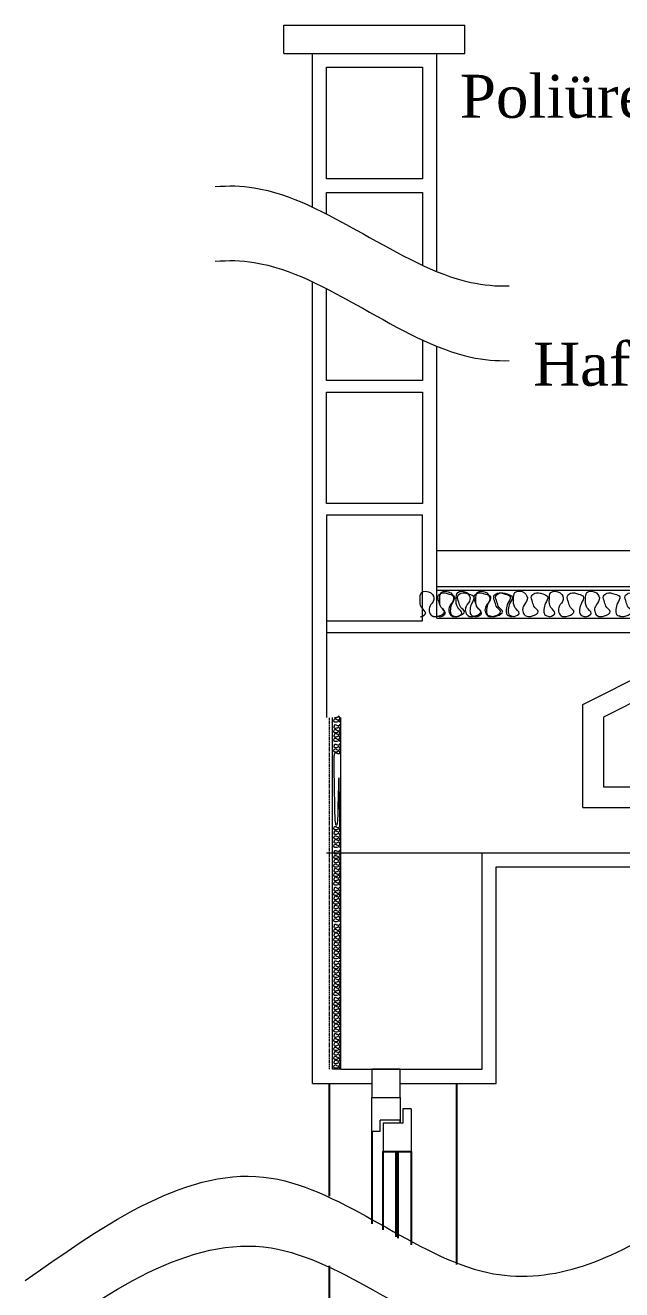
# Model space of a CAD drawing. Header units: millimetres. Extents: x -16104 to 67872, y -88009 to 12107.
# Drawn here: x 66599.2 to 66738, y 10898.4 to 11192.3 of the extents above; entities that cross this region are included whole.
import ezdxf

# ---------------------------------------------------------------- set-up
doc = ezdxf.new("R2010")
doc.units = ezdxf.units.MM
doc.linetypes.add('HIDDEN2', pattern=[4.7625, 3.175, -1.5875])
doc.layers.get('0').update_dxf_attribs({"color": 241})
for name, color, linetype, lineweight in [('DOĞRAMA', 2, 'Continuous', 5), ('doşeme', 5, 'Continuous', 18), ('kolon', 1, 'Continuous', 5), ('SEMBOL', 21, 'Continuous', 5), ('SIVA', 30, 'Continuous', 5), ('TARAMA', 8, 'Continuous', 15)]:
    doc.layers.add(name, color=color, linetype=linetype, lineweight=lineweight)
doc.styles.add('ÖLÇÜ', font='times.ttf', dxfattribs={"height": 15})

# ---------------------------------------------------------------- blocks, each defined once
blk = doc.blocks.new('A$C218D7482')
at = {"layer": 'SEMBOL'}
for p, q in [((0, 15), (10, 20)), ((10, 20), (46.69, 20)), ((56.69, 15), (46.69, 20)), ((10.71, 17), (3, 13.15)), ((17, 17), (10.71, 17)), ((17, 3), (17, 17)), ((20.74, 17), (36.69, 17)), ((20.74, 3), (20.74, 17)), ((36.69, 17), (36.69, 3)), ((45.98, 17), (39.69, 17)), ((39.69, 17), (39.69, 3)), ((39.69, 17), (39.69, 3)), ((53.69, 13.15), (45.98, 17)), ((0, 0), (0, 15)), ((56.69, 0), (56.69, 15)), ((3, 13.15), (3, 3)), ((53.69, 3), (53.69, 13.15)), ((3, 3), (17, 3)), ((36.69, 3), (20.74, 3)), ((39.69, 3), (53.69, 3)), ((0, 0), (56.69, 0))]:
    blk.add_line(p, q, dxfattribs=at)

msp = doc.modelspace()

# ---------------------------------------------------------------- linework, layer by layer
at = {"color": 0, "ltscale": 5}
for p, q in [((66669.97, 10920.14), (66669.97, 10946.31)), ((66699.66, 10904.24), (66699.66, 10946.31)), ((66679.83, 10935.14), (66679.83, 10913.68)), ((66685.49, 10910.64), (66685.49, 10930.53)), ((66686.01, 10910.37), (66686.01, 10930.53)), ((66669.97, 10853.71), (66669.97, 10903.89))]:
    msp.add_line(p, q, dxfattribs=at)
msp.add_lwpolyline([(66682.46, 10912.26), (66682.46, 10930.53), (66689.04, 10930.53), (66689.04, 10908.82)], dxfattribs=at)
at = {"layer": 'DOĞRAMA', "color": 3, "ltscale": 0.02}
for p, q in [((66679.83, 10943.03), (66686.41, 10943.03)), ((66686.41, 10943.03), (66686.41, 10937.77)), ((66689.04, 10940.4), (66687.07, 10940.4)), ((66687.07, 10940.4), (66687.07, 10937.11)), ((66689.04, 10940.4), (66689.04, 10930.53)), ((66686.41, 10937.77), (66681.8, 10937.77)), ((66681.8, 10935.14), (66681.8, 10937.77)), ((66687.07, 10937.11), (66682.46, 10937.11)), ((66682.46, 10937.11), (66682.46, 10930.53)), ((66681.8, 10935.14), (66679.83, 10935.14)), ((66689.04, 10930.53), (66682.46, 10930.53))]:
    msp.add_line(p, q, dxfattribs=at)
at = {"layer": 'DOĞRAMA', "ltscale": 0.02}
msp.add_line((66686.41, 10937.11), (66686.41, 10937.77), dxfattribs=at)
at = {"layer": 'DOĞRAMA', "color": 3, "ltscale": 0.02}
msp.add_lwpolyline([(66679.83, 10943.03), (66686.41, 10943.03), (66686.41, 10949.6), (66679.83, 10949.6)], close=True, dxfattribs=at)
msp.add_lwpolyline([(66679.83, 10934.48), (66679.83, 10943.03), (66686.41, 10943.03), (66686.41, 10937.11)], dxfattribs=at)
at = {"layer": 'DOĞRAMA', "ltscale": 0.02}
for points, knots in [([(66643.43, 11154.76), (66646.45, 11155.04), (66666.35, 11154.58), (66689.18, 11133.32), (66708.85, 11131.6), (66711.84, 11131.68)], [0.991581, 0.991581, 0.991581, 0.991581, 1.178141, 2.223266, 2.410473, 2.410473, 2.410473, 2.410473]), ([(66643.43, 11137.4), (66646.45, 11137.68), (66666.35, 11137.22), (66689.18, 11115.96), (66708.85, 11114.24), (66711.84, 11114.31)], [0.991581, 0.991581, 0.991581, 0.991581, 1.178141, 2.223266, 2.410473, 2.410473, 2.410473, 2.410473]), ([(66599.2, 10900.51), (66618.3, 10913.94), (66654.34, 10939.28), (66704.23, 10892.81), (66734.79, 10904.77), (66748.71, 10913.68)], [0, 0, 0, 0, 1.178141, 2.223266, 3.10085, 3.10085, 3.10085, 3.10085])]:
    msp.add_open_spline(points, degree=3, knots=knots, dxfattribs=at)
msp.add_spline([(66599.2, 10884.27), (66656.42, 10908.08), (66706.81, 10886.1), (66777.36, 10919.07)], degree=3, dxfattribs=at)
at = {"layer": 'doşeme', "color": 4, "ltscale": 0.02}
for p, q in [((66659.35, 11185.68), (66659.35, 11192.26)), ((66659.35, 11192.26), (66686.06, 11192.26)), ((66681.84, 11192.26), (66701.53, 11192.26)), ((66701.53, 11185.68), (66701.53, 11192.26)), ((66659.35, 11185.68), (66690.35, 11185.68)), ((66688.41, 11185.68), (66701.53, 11185.68)), ((66691.67, 11078.42), (66669.31, 11078.42)), ((66691.67, 11053.81), (66691.67, 11078.42)), ((66669.31, 11053.81), (66691.67, 11053.81)), ((66672.63, 11051.13), (66957, 11051.13)), ((66672.63, 11051.13), (66957, 11051.13)), ((66705.51, 10999.93), (66967.91, 10999.93))]:
    msp.add_line(p, q, dxfattribs=at)
for points in [[(66669.31, 11182.5), (66691.67, 11182.5), (66691.67, 11156.55), (66669.31, 11156.55)], [(66669.31, 11107.02), (66691.67, 11107.02), (66691.67, 11081.07), (66669.31, 11081.07)]]:
    msp.add_lwpolyline(points, close=True, dxfattribs=at)
for points in [[(66669.31, 11148.4), (66669.31, 11153.36), (66691.67, 11153.36), (66691.67, 11136.45)], [(66691.67, 11119.09), (66691.67, 11109.68), (66669.31, 11109.68), (66669.31, 11131.04)]]:
    msp.add_lwpolyline(points, dxfattribs=at)
at = {"layer": 'kolon'}
for p, q in [((66669.31, 11078.42), (66669.31, 11031.36)), ((66669.31, 11051.13), (66894.71, 11051.13)), ((66669.31, 10999.93), (66894.71, 10999.93)), ((66705.51, 10999.93), (66967.91, 10999.93)), ((66705.51, 10949.6), (66705.51, 10999.93)), ((66705.51, 10999.93), (66737.38, 10999.93)), ((66672.63, 10949.6), (66705.51, 10949.6))]:
    msp.add_line(p, q, dxfattribs=at)
at = {"layer": 'SIVA', "ltscale": 0.02}
for p, q in [((66666.02, 11150.01), (66666.02, 11185.68)), ((66694.96, 11135.02), (66694.96, 11185.68)), ((66666.02, 11028.07), (66666.02, 11132.64)), ((66694.96, 11054.42), (66694.96, 11117.66)), ((66694.96, 11070.15), (66952.96, 11070.15)), ((66694.96, 11061.83), (66953.96, 11061.83)), ((66694.96, 11060.99), (66954.14, 11060.99)), ((66694.96, 11054.42), (66955.94, 11054.42)), ((66694.96, 11054.42), (66955.94, 11054.42)), ((66666.02, 10946.31), (66666.02, 11028.07)), ((66708.8, 10996.64), (66969.02, 10996.64)), ((66708.8, 10946.31), (66708.8, 10996.64)), ((66666.02, 10946.31), (66679.83, 10946.31)), ((66686.41, 10946.31), (66708.8, 10946.31))]:
    msp.add_line(p, q, dxfattribs=at)
at = {"layer": 'SIVA', "color": 8, "ltscale": 0.02}
for p, q in [((66670.66, 10949.6), (66670.66, 11031.36)), ((66672.63, 10949.6), (66670.66, 10949.6))]:
    msp.add_line(p, q, dxfattribs=at)
at = {"layer": 'SIVA', "color": 4, "ltscale": 0.02}
msp.add_line((66672.63, 10949.6), (66672.63, 11031.36), dxfattribs=at)
at = {"layer": 'SIVA', "color": 8, "ltscale": 0.02}
for points, knots in [([(66691.16, 11054.74), (66691.77, 11055.02), (66693.02, 11055.59), (66690.97, 11056.99), (66691.1, 11058.66), (66691.07, 11060.93), (66693.79, 11060.77), (66694.65, 11058.61), (66693.3, 11057.47), (66693.07, 11056.05), (66693.82, 11054.71), (66695.4, 11054.8), (66697.42, 11055.87), (66695.76, 11056.92), (66695.59, 11058.18), (66694.92, 11059.52), (66696.28, 11060.57), (66697.6, 11060.17), (66699.52, 11059.53), (66698.4, 11057.88), (66698.1, 11056.66), (66698.08, 11055.11), (66699.01, 11054.86), (66699.47, 11054.83)], [0, 0, 0, 0, 0.0070041, 0.014536, 0.0233289, 0.030642, 0.040814, 0.0485784, 0.0568467, 0.0621733, 0.0674053, 0.0753205, 0.0828513, 0.0887338, 0.0948184, 0.1013203, 0.1058547, 0.1145465, 0.1206178, 0.1277639, 0.1348002, 0.1401268, 0.1459681, 0.1459681, 0.1459681, 0.1459681]), ([(66695.74, 11054.74), (66696.35, 11055.02), (66697.61, 11055.59), (66695.55, 11056.99), (66695.68, 11058.66), (66695.65, 11060.93), (66698.37, 11060.77), (66699.23, 11058.61), (66697.89, 11057.47), (66697.65, 11056.05), (66698.4, 11054.71), (66699.98, 11054.8), (66702, 11055.87), (66700.34, 11056.92), (66700.17, 11058.18), (66699.5, 11059.52), (66700.87, 11060.57), (66702.19, 11060.17), (66704.1, 11059.53), (66702.98, 11057.88), (66702.68, 11056.66), (66702.66, 11055.11), (66703.59, 11054.86), (66704.05, 11054.83)], [0, 0, 0, 0, 0.0070041, 0.014536, 0.0233289, 0.030642, 0.040814, 0.0485784, 0.0568467, 0.0621733, 0.0674053, 0.0753205, 0.0828513, 0.0887338, 0.0948184, 0.1013203, 0.1058547, 0.1145465, 0.1206178, 0.1277639, 0.1348002, 0.1401268, 0.1459681, 0.1459681, 0.1459681, 0.1459681]), ([(66699.58, 11054.74), (66700.19, 11055.02), (66701.44, 11055.59), (66699.39, 11056.99), (66699.52, 11058.66), (66699.49, 11060.93), (66702.21, 11060.77), (66703.07, 11058.61), (66701.72, 11057.47), (66701.49, 11056.05), (66702.24, 11054.71), (66703.82, 11054.8), (66705.84, 11055.87), (66704.18, 11056.92), (66704.01, 11058.18), (66703.34, 11059.52), (66704.7, 11060.57), (66706.02, 11060.17), (66707.94, 11059.53), (66706.82, 11057.88), (66706.52, 11056.66), (66706.5, 11055.11), (66707.43, 11054.86), (66707.89, 11054.83)], [0, 0, 0, 0, 0.0070041, 0.014536, 0.0233289, 0.030642, 0.040814, 0.0485784, 0.0568467, 0.0621733, 0.0674053, 0.0753205, 0.0828513, 0.0887338, 0.0948184, 0.1013203, 0.1058547, 0.1145465, 0.1206178, 0.1277639, 0.1348002, 0.1401268, 0.1459681, 0.1459681, 0.1459681, 0.1459681]), ([(66704.16, 11054.74), (66704.77, 11055.02), (66706.03, 11055.59), (66703.97, 11056.99), (66704.1, 11058.66), (66704.07, 11060.93), (66706.79, 11060.77), (66707.65, 11058.61), (66706.31, 11057.47), (66706.07, 11056.05), (66706.82, 11054.71), (66708.4, 11054.8), (66710.42, 11055.87), (66708.76, 11056.92), (66708.59, 11058.18), (66707.92, 11059.52), (66709.29, 11060.57), (66710.61, 11060.17), (66712.52, 11059.53), (66711.4, 11057.88), (66711.1, 11056.66), (66711.08, 11055.11), (66712.01, 11054.86), (66712.47, 11054.83)], [0, 0, 0, 0, 0.0070041, 0.014536, 0.0233289, 0.030642, 0.040814, 0.0485784, 0.0568467, 0.0621733, 0.0674053, 0.0753205, 0.0828513, 0.0887338, 0.0948184, 0.1013203, 0.1058547, 0.1145465, 0.1206178, 0.1277639, 0.1348002, 0.1401268, 0.1459681, 0.1459681, 0.1459681, 0.1459681]), ([(66707.27, 11055.06), (66707.7, 11054.75), (66708.88, 11054.82), (66710.88, 11055.89), (66709.22, 11056.94), (66709.05, 11058.2), (66708.38, 11059.54), (66709.74, 11060.59), (66711.06, 11060.18), (66712.98, 11059.55), (66711.86, 11057.9), (66711.56, 11056.68), (66711.54, 11055.13), (66712.47, 11054.88), (66712.92, 11054.85)], [0.06757035, 0.06757035, 0.06757035, 0.06757035, 0.07532045, 0.08285134, 0.08873376, 0.09481838, 0.1013203, 0.10585465, 0.11454647, 0.12061779, 0.12776393, 0.13480019, 0.14012681, 0.14596806, 0.14596806, 0.14596806, 0.14596806]), ([(66712.91, 11054.76), (66713.52, 11055.03), (66714.78, 11055.61), (66712.72, 11057.01), (66712.85, 11058.68), (66712.82, 11060.95), (66715.54, 11060.79), (66716.4, 11058.62), (66715.06, 11057.48), (66714.82, 11056.07), (66715.57, 11054.73), (66717.15, 11054.81), (66719.17, 11055.89), (66717.51, 11056.94), (66717.34, 11058.2), (66716.67, 11059.54), (66718.04, 11060.59), (66719.36, 11060.18), (66721.27, 11059.55), (66720.15, 11057.9), (66719.85, 11056.68), (66719.83, 11055.13), (66720.76, 11054.88), (66721.22, 11054.85)], [0, 0, 0, 0, 0.0070041, 0.014536, 0.0233289, 0.030642, 0.040814, 0.0485784, 0.0568467, 0.0621733, 0.0674053, 0.0753205, 0.0828513, 0.0887338, 0.0948184, 0.1013203, 0.1058547, 0.1145465, 0.1206178, 0.1277639, 0.1348002, 0.1401268, 0.1459681, 0.1459681, 0.1459681, 0.1459681]), ([(66721.24, 11054.74), (66721.85, 11055.02), (66723.11, 11055.59), (66721.05, 11056.99), (66721.19, 11058.66), (66721.15, 11060.93), (66723.88, 11060.77), (66724.74, 11058.61), (66723.39, 11057.47), (66723.15, 11056.05), (66723.9, 11054.71), (66725.49, 11054.8), (66727.5, 11055.87), (66725.84, 11056.92), (66725.67, 11058.18), (66725.01, 11059.52), (66726.37, 11060.57), (66727.69, 11060.17), (66729.61, 11059.53), (66728.49, 11057.88), (66728.18, 11056.66), (66728.16, 11055.11), (66729.09, 11054.86), (66729.55, 11054.83)], [0, 0, 0, 0, 0.0070041, 0.014536, 0.0233289, 0.030642, 0.040814, 0.0485784, 0.0568467, 0.0621733, 0.0674053, 0.0753205, 0.0828513, 0.0887338, 0.0948184, 0.1013203, 0.1058547, 0.1145465, 0.1206178, 0.1277639, 0.1348002, 0.1401268, 0.1459681, 0.1459681, 0.1459681, 0.1459681]), ([(66729.66, 11054.74), (66730.27, 11055.02), (66731.53, 11055.59), (66729.47, 11056.99), (66729.61, 11058.66), (66729.57, 11060.93), (66732.3, 11060.77), (66733.16, 11058.61), (66731.81, 11057.47), (66731.57, 11056.05), (66732.32, 11054.71), (66733.91, 11054.8), (66735.93, 11055.87), (66734.26, 11056.92), (66734.09, 11058.18), (66733.43, 11059.52), (66734.79, 11060.57), (66736.11, 11060.17), (66738.03, 11059.53), (66736.91, 11057.88), (66736.6, 11056.66), (66736.58, 11055.11), (66737.51, 11054.86), (66737.97, 11054.83)], [0, 0, 0, 0, 0.0070041, 0.014536, 0.0233289, 0.030642, 0.040814, 0.0485784, 0.0568467, 0.0621733, 0.0674053, 0.0753205, 0.0828513, 0.0887338, 0.0948184, 0.1013203, 0.1058547, 0.1145465, 0.1206178, 0.1277639, 0.1348002, 0.1401268, 0.1459681, 0.1459681, 0.1459681, 0.1459681]), ([(66737.35, 11055.06), (66737.79, 11054.75), (66738.96, 11054.82), (66740.96, 11055.89), (66739.3, 11056.94), (66739.13, 11058.2), (66738.46, 11059.54), (66739.83, 11060.59), (66741.15, 11060.18), (66743.07, 11059.55), (66741.94, 11057.9), (66741.64, 11056.68), (66741.62, 11055.13), (66742.55, 11054.88), (66743.01, 11054.85)], [0.06757035, 0.06757035, 0.06757035, 0.06757035, 0.07532045, 0.08285134, 0.08873376, 0.09481838, 0.1013203, 0.10585465, 0.11454647, 0.12061779, 0.12776393, 0.13480019, 0.14012681, 0.14596806, 0.14596806, 0.14596806, 0.14596806]), ([(66672.43, 11027.81), (66672.36, 11027.96), (66672.22, 11028.26), (66671.88, 11027.77), (66671.48, 11027.8), (66670.93, 11027.79), (66670.97, 11028.45), (66671.49, 11028.66), (66671.77, 11028.33), (66672.11, 11028.27), (66672.43, 11028.45), (66672.41, 11028.84), (66672.15, 11029.32), (66671.9, 11028.92), (66671.59, 11028.88), (66671.27, 11028.72), (66671.02, 11029.05), (66671.11, 11029.37), (66671.27, 11029.83), (66671.67, 11029.56), (66671.96, 11029.49), (66672.34, 11029.48), (66672.4, 11029.71), (66672.4, 11029.82)], [0, 0, 0, 0, 0.0070041, 0.014536, 0.0233289, 0.030642, 0.040814, 0.0485784, 0.0568467, 0.0621733, 0.0674053, 0.0753205, 0.0828513, 0.0887338, 0.0948184, 0.1013203, 0.1058547, 0.1145465, 0.1206178, 0.1277639, 0.1348002, 0.1401268, 0.1459681, 0.1459681, 0.1459681, 0.1459681]), ([(66672.43, 11027.81), (66672.36, 11027.96), (66672.22, 11028.26), (66671.88, 11027.77), (66671.48, 11027.8), (66670.93, 11027.79), (66670.97, 11028.45), (66671.49, 11028.66), (66671.77, 11028.33), (66672.11, 11028.27), (66672.43, 11028.45), (66672.41, 11028.84), (66672.15, 11029.32), (66671.9, 11028.92), (66671.59, 11028.88), (66671.27, 11028.72), (66671.02, 11029.05), (66671.11, 11029.37), (66671.27, 11029.83), (66671.67, 11029.56), (66671.96, 11029.49), (66672.34, 11029.48), (66672.4, 11029.71), (66672.4, 11029.82)], [0, 0, 0, 0, 0.0070041, 0.014536, 0.0233289, 0.030642, 0.040814, 0.0485784, 0.0568467, 0.0621733, 0.0674053, 0.0753205, 0.0828513, 0.0887338, 0.0948184, 0.1013203, 0.1058547, 0.1145465, 0.1206178, 0.1277639, 0.1348002, 0.1401268, 0.1459681, 0.1459681, 0.1459681, 0.1459681]), ([(66672.45, 11030.3), (66672.38, 11030.45), (66672.24, 11030.75), (66671.9, 11030.26), (66671.5, 11030.29), (66670.95, 11030.28), (66670.99, 11030.94), (66671.51, 11031.15), (66671.79, 11030.82), (66672.13, 11030.76), (66672.45, 11030.94), (66672.43, 11031.33), (66672.17, 11031.81), (66671.92, 11031.41), (66671.62, 11031.37), (66671.34, 11031.23), (66671.22, 11031.33), (66671.19, 11031.36)], [0, 0, 0, 0, 0.0070041, 0.014536, 0.0233289, 0.030642, 0.040814, 0.0485784, 0.0568467, 0.0621733, 0.0674053, 0.0753205, 0.0828513, 0.0887338, 0.0948184, 0.1013203, 0.1034762, 0.1034762, 0.1034762, 0.1034762]), ([(66672.45, 11030.3), (66672.38, 11030.45), (66672.24, 11030.75), (66671.9, 11030.26), (66671.5, 11030.29), (66670.95, 11030.28), (66670.99, 11030.94), (66671.51, 11031.15), (66671.79, 11030.82), (66672.13, 11030.76), (66672.45, 11030.94), (66672.43, 11031.33), (66672.17, 11031.81), (66671.92, 11031.41), (66671.62, 11031.37), (66671.34, 11031.23), (66671.22, 11031.33), (66671.19, 11031.36)], [0, 0, 0, 0, 0.0070041, 0.014536, 0.0233289, 0.030642, 0.040814, 0.0485784, 0.0568467, 0.0621733, 0.0674053, 0.0753205, 0.0828513, 0.0887338, 0.0948184, 0.1013203, 0.1034762, 0.1034762, 0.1034762, 0.1034762]), ([(66672.45, 11025.81), (66672.38, 11025.95), (66672.24, 11026.26), (66671.9, 11025.76), (66671.5, 11025.79), (66670.95, 11025.78), (66670.99, 11026.44), (66671.51, 11026.65), (66671.79, 11026.32), (66672.13, 11026.27), (66672.45, 11026.45), (66672.43, 11026.83), (66672.17, 11027.32), (66671.92, 11026.92), (66671.62, 11026.88), (66671.29, 11026.71), (66671.04, 11027.04), (66671.14, 11027.36), (66671.29, 11027.83), (66671.69, 11027.55), (66671.98, 11027.48), (66672.36, 11027.48), (66672.42, 11027.7), (66672.43, 11027.81)], [0, 0, 0, 0, 0.0070041, 0.014536, 0.0233289, 0.030642, 0.040814, 0.0485784, 0.0568467, 0.0621733, 0.0674053, 0.0753205, 0.0828513, 0.0887338, 0.0948184, 0.1013203, 0.1058547, 0.1145465, 0.1206178, 0.1277639, 0.1348002, 0.1401268, 0.1459681, 0.1459681, 0.1459681, 0.1459681]), ([(66672.45, 11025.81), (66672.38, 11025.95), (66672.24, 11026.26), (66671.9, 11025.76), (66671.5, 11025.79), (66670.95, 11025.78), (66670.99, 11026.44), (66671.51, 11026.65), (66671.79, 11026.32), (66672.13, 11026.27), (66672.45, 11026.45), (66672.43, 11026.83), (66672.17, 11027.32), (66671.92, 11026.92), (66671.62, 11026.88), (66671.29, 11026.71), (66671.04, 11027.04), (66671.14, 11027.36), (66671.29, 11027.83), (66671.69, 11027.55), (66671.98, 11027.48), (66672.36, 11027.48), (66672.42, 11027.7), (66672.43, 11027.81)], [0, 0, 0, 0, 0.0070041, 0.014536, 0.0233289, 0.030642, 0.040814, 0.0485784, 0.0568467, 0.0621733, 0.0674053, 0.0753205, 0.0828513, 0.0887338, 0.0948184, 0.1013203, 0.1058547, 0.1145465, 0.1206178, 0.1277639, 0.1348002, 0.1401268, 0.1459681, 0.1459681, 0.1459681, 0.1459681]), ([(66672.43, 11023.3), (66672.36, 11023.45), (66672.22, 11023.75), (66671.88, 11023.25), (66671.48, 11023.29), (66670.93, 11023.28), (66670.97, 11023.94), (66671.49, 11024.14), (66671.77, 11023.82), (66672.11, 11023.76), (66672.43, 11023.94), (66672.41, 11024.33), (66672.15, 11024.81), (66671.9, 11024.41), (66671.59, 11024.37), (66671.27, 11024.21), (66671.02, 11024.54), (66671.11, 11024.86), (66671.27, 11025.32), (66671.67, 11025.05), (66671.96, 11024.98), (66672.34, 11024.97), (66672.4, 11025.2), (66672.4, 11025.31)], [0, 0, 0, 0, 0.0070041, 0.014536, 0.0233289, 0.030642, 0.040814, 0.0485784, 0.0568467, 0.0621733, 0.0674053, 0.0753205, 0.0828513, 0.0887338, 0.0948184, 0.1013203, 0.1058547, 0.1145465, 0.1206178, 0.1277639, 0.1348002, 0.1401268, 0.1459681, 0.1459681, 0.1459681, 0.1459681]), ([(66672.43, 11023.3), (66672.36, 11023.45), (66672.22, 11023.75), (66671.88, 11023.25), (66671.48, 11023.29), (66670.93, 11023.28), (66670.97, 11023.94), (66671.49, 11024.14), (66671.77, 11023.82), (66672.11, 11023.76), (66672.43, 11023.94), (66672.41, 11024.33), (66672.15, 11024.81), (66671.9, 11024.41), (66671.59, 11024.37), (66671.27, 11024.21), (66671.02, 11024.54), (66671.11, 11024.86), (66671.27, 11025.32), (66671.67, 11025.05), (66671.96, 11024.98), (66672.34, 11024.97), (66672.4, 11025.2), (66672.4, 11025.31)], [0, 0, 0, 0, 0.0070041, 0.014536, 0.0233289, 0.030642, 0.040814, 0.0485784, 0.0568467, 0.0621733, 0.0674053, 0.0753205, 0.0828513, 0.0887338, 0.0948184, 0.1013203, 0.1058547, 0.1145465, 0.1206178, 0.1277639, 0.1348002, 0.1401268, 0.1459681, 0.1459681, 0.1459681, 0.1459681]), ([(66672.45, 11005.29), (66672.38, 11005.44), (66672.24, 11005.75), (66671.9, 11005.25), (66671.5, 11005.28), (66670.95, 11005.27), (66670.99, 11005.93), (66671.51, 11006.14), (66671.79, 11005.81), (66672.13, 11005.76), (66672.45, 11005.94), (66672.43, 11006.32), (66672.17, 11022.81), (66671.92, 11006.41), (66671.62, 11006.36), (66671.29, 11006.2), (66671.04, 11022.53), (66671.14, 11022.85), (66671.29, 11023.31), (66671.69, 11023.04), (66671.98, 11022.97), (66672.36, 11022.97), (66672.42, 11023.19), (66672.43, 11023.3)], [0, 0, 0, 0, 0.0070041, 0.014536, 0.0233289, 0.030642, 0.040814, 0.0485784, 0.0568467, 0.0621733, 0.0674053, 0.0753205, 0.0828513, 0.0887338, 0.0948184, 0.1013203, 0.1058547, 0.1145465, 0.1206178, 0.1277639, 0.1348002, 0.1401268, 0.1459681, 0.1459681, 0.1459681, 0.1459681]), ([(66672.43, 11003.15), (66672.36, 11003.3), (66672.22, 11003.6), (66671.88, 11003.1), (66671.48, 11003.13), (66670.93, 11003.13), (66670.97, 11003.78), (66671.49, 11003.99), (66671.77, 11003.67), (66672.11, 11003.61), (66672.43, 11003.79), (66672.41, 11004.17), (66672.15, 11004.66), (66671.9, 11004.26), (66671.59, 11004.22), (66671.27, 11004.06), (66671.02, 11004.39), (66671.11, 11004.71), (66671.27, 11005.17), (66671.67, 11004.9), (66671.96, 11004.82), (66672.34, 11004.82), (66672.4, 11005.04), (66672.4, 11005.15)], [0, 0, 0, 0, 0.0070041, 0.014536, 0.0233289, 0.030642, 0.040814, 0.0485784, 0.0568467, 0.0621733, 0.0674053, 0.0753205, 0.0828513, 0.0887338, 0.0948184, 0.1013203, 0.1058547, 0.1145465, 0.1206178, 0.1277639, 0.1348002, 0.1401268, 0.1459681, 0.1459681, 0.1459681, 0.1459681]), ([(66672.43, 10998.58), (66672.36, 10998.73), (66672.22, 10999.03), (66671.88, 10998.53), (66671.48, 10998.57), (66670.93, 10998.56), (66670.97, 10999.22), (66671.49, 10999.42), (66671.77, 10999.1), (66672.11, 10999.04), (66672.43, 10999.22), (66672.41, 10999.6), (66672.15, 11000.09), (66671.9, 10999.69), (66671.59, 10999.65), (66671.27, 10999.49), (66671.02, 10999.82), (66671.11, 11000.14), (66671.27, 11000.6), (66671.67, 11000.33), (66671.96, 11000.26), (66672.34, 11000.25), (66672.4, 11000.48), (66672.4, 11000.59)], [0, 0, 0, 0, 0.0070041, 0.014536, 0.0233289, 0.030642, 0.040814, 0.0485784, 0.0568467, 0.0621733, 0.0674053, 0.0753205, 0.0828513, 0.0887338, 0.0948184, 0.1013203, 0.1058547, 0.1145465, 0.1206178, 0.1277639, 0.1348002, 0.1401268, 0.1459681, 0.1459681, 0.1459681, 0.1459681]), ([(66672.45, 11001.14), (66672.38, 11001.29), (66672.24, 11001.59), (66671.9, 11001.1), (66671.5, 11001.13), (66670.95, 11001.12), (66670.99, 11001.78), (66671.51, 11001.99), (66671.79, 11001.66), (66672.13, 11001.6), (66672.45, 11001.78), (66672.43, 11002.17), (66672.17, 11002.65), (66671.92, 11002.25), (66671.62, 11002.21), (66671.29, 11002.05), (66671.04, 11002.38), (66671.14, 11002.7), (66671.29, 11003.16), (66671.69, 11002.89), (66671.98, 11002.82), (66672.36, 11002.81), (66672.42, 11003.04), (66672.43, 11003.15)], [0, 0, 0, 0, 0.0070041, 0.014536, 0.0233289, 0.030642, 0.040814, 0.0485784, 0.0568467, 0.0621733, 0.0674053, 0.0753205, 0.0828513, 0.0887338, 0.0948184, 0.1013203, 0.1058547, 0.1145465, 0.1206178, 0.1277639, 0.1348002, 0.1401268, 0.1459681, 0.1459681, 0.1459681, 0.1459681]), ([(66672.45, 10996.57), (66672.38, 10996.72), (66672.24, 10997.02), (66671.9, 10996.53), (66671.5, 10996.56), (66670.95, 10996.55), (66670.99, 10997.21), (66671.51, 10997.42), (66671.79, 10997.09), (66672.13, 10997.03), (66672.45, 10997.22), (66672.43, 10997.6), (66672.17, 10998.09), (66671.92, 10997.68), (66671.62, 10997.64), (66671.29, 10997.48), (66671.04, 10997.81), (66671.14, 10998.13), (66671.29, 10998.59), (66671.69, 10998.32), (66671.98, 10998.25), (66672.36, 10998.24), (66672.42, 10998.47), (66672.43, 10998.58)], [0, 0, 0, 0, 0.0070041, 0.014536, 0.0233289, 0.030642, 0.040814, 0.0485784, 0.0568467, 0.0621733, 0.0674053, 0.0753205, 0.0828513, 0.0887338, 0.0948184, 0.1013203, 0.1058547, 0.1145465, 0.1206178, 0.1277639, 0.1348002, 0.1401268, 0.1459681, 0.1459681, 0.1459681, 0.1459681]), ([(66672.43, 10994.43), (66672.36, 10994.57), (66672.22, 10994.88), (66671.88, 10994.38), (66671.48, 10994.41), (66670.93, 10994.41), (66670.97, 10995.06), (66671.49, 10995.27), (66671.77, 10994.95), (66672.11, 10994.89), (66672.43, 10995.07), (66672.41, 10995.45), (66672.15, 10995.94), (66671.9, 10995.54), (66671.59, 10995.5), (66671.27, 10995.34), (66671.02, 10995.67), (66671.11, 10995.98), (66671.27, 10996.45), (66671.67, 10996.18), (66671.96, 10996.1), (66672.34, 10996.1), (66672.4, 10996.32), (66672.4, 10996.43)], [0, 0, 0, 0, 0.0070041, 0.014536, 0.0233289, 0.030642, 0.040814, 0.0485784, 0.0568467, 0.0621733, 0.0674053, 0.0753205, 0.0828513, 0.0887338, 0.0948184, 0.1013203, 0.1058547, 0.1145465, 0.1206178, 0.1277639, 0.1348002, 0.1401268, 0.1459681, 0.1459681, 0.1459681, 0.1459681]), ([(66672.45, 10992.42), (66672.38, 10992.57), (66672.24, 10992.87), (66671.9, 10992.37), (66671.5, 10992.41), (66670.95, 10992.4), (66670.99, 10993.06), (66671.51, 10993.26), (66671.79, 10992.94), (66672.13, 10992.88), (66672.45, 10993.06), (66672.43, 10993.45), (66672.17, 10993.93), (66671.92, 10993.53), (66671.62, 10993.49), (66671.29, 10993.33), (66671.04, 10993.66), (66671.14, 10993.98), (66671.29, 10994.44), (66671.69, 10994.17), (66671.98, 10994.1), (66672.36, 10994.09), (66672.42, 10994.32), (66672.43, 10994.43)], [0, 0, 0, 0, 0.0070041, 0.014536, 0.0233289, 0.030642, 0.040814, 0.0485784, 0.0568467, 0.0621733, 0.0674053, 0.0753205, 0.0828513, 0.0887338, 0.0948184, 0.1013203, 0.1058547, 0.1145465, 0.1206178, 0.1277639, 0.1348002, 0.1401268, 0.1459681, 0.1459681, 0.1459681, 0.1459681]), ([(66672.43, 10990.02), (66672.36, 10990.17), (66672.22, 10990.47), (66671.88, 10989.98), (66671.48, 10990.01), (66670.93, 10990), (66670.97, 10990.66), (66671.49, 10990.87), (66671.77, 10990.54), (66672.11, 10990.48), (66672.43, 10990.66), (66672.41, 10991.05), (66672.15, 10991.53), (66671.9, 10991.13), (66671.59, 10991.09), (66671.27, 10990.93), (66671.02, 10991.26), (66671.11, 10991.58), (66671.27, 10992.04), (66671.67, 10991.77), (66671.96, 10991.7), (66672.34, 10991.69), (66672.4, 10991.92), (66672.4, 10992.03)], [0, 0, 0, 0, 0.0070041, 0.014536, 0.0233289, 0.030642, 0.040814, 0.0485784, 0.0568467, 0.0621733, 0.0674053, 0.0753205, 0.0828513, 0.0887338, 0.0948184, 0.1013203, 0.1058547, 0.1145465, 0.1206178, 0.1277639, 0.1348002, 0.1401268, 0.1459681, 0.1459681, 0.1459681, 0.1459681]), ([(66672.45, 10988.02), (66672.38, 10988.16), (66672.24, 10988.47), (66671.9, 10987.97), (66671.5, 10988), (66670.95, 10987.99), (66670.99, 10988.65), (66671.51, 10988.86), (66671.79, 10988.53), (66672.13, 10988.48), (66672.45, 10988.66), (66672.43, 10989.04), (66672.17, 10989.53), (66671.92, 10989.13), (66671.62, 10989.08), (66671.29, 10988.92), (66671.04, 10989.25), (66671.14, 10989.57), (66671.29, 10990.04), (66671.69, 10989.76), (66671.98, 10989.69), (66672.36, 10989.69), (66672.42, 10989.91), (66672.43, 10990.02)], [0, 0, 0, 0, 0.0070041, 0.014536, 0.0233289, 0.030642, 0.040814, 0.0485784, 0.0568467, 0.0621733, 0.0674053, 0.0753205, 0.0828513, 0.0887338, 0.0948184, 0.1013203, 0.1058547, 0.1145465, 0.1206178, 0.1277639, 0.1348002, 0.1401268, 0.1459681, 0.1459681, 0.1459681, 0.1459681]), ([(66672.43, 10985.87), (66672.36, 10986.02), (66672.22, 10986.32), (66671.88, 10985.82), (66671.48, 10985.86), (66670.93, 10985.85), (66670.97, 10986.51), (66671.49, 10986.71), (66671.77, 10986.39), (66672.11, 10986.33), (66672.43, 10986.51), (66672.41, 10986.89), (66672.15, 10987.38), (66671.9, 10986.98), (66671.59, 10986.94), (66671.27, 10986.78), (66671.02, 10987.11), (66671.11, 10987.43), (66671.27, 10987.89), (66671.67, 10987.62), (66671.96, 10987.55), (66672.34, 10987.54), (66672.4, 10987.76), (66672.4, 10987.88)], [0, 0, 0, 0, 0.0070041, 0.014536, 0.0233289, 0.030642, 0.040814, 0.0485784, 0.0568467, 0.0621733, 0.0674053, 0.0753205, 0.0828513, 0.0887338, 0.0948184, 0.1013203, 0.1058547, 0.1145465, 0.1206178, 0.1277639, 0.1348002, 0.1401268, 0.1459681, 0.1459681, 0.1459681, 0.1459681]), ([(66672.45, 10983.86), (66672.38, 10984.01), (66672.24, 10984.31), (66671.9, 10983.82), (66671.5, 10983.85), (66670.95, 10983.84), (66670.99, 10984.5), (66671.51, 10984.71), (66671.79, 10984.38), (66672.13, 10984.32), (66672.45, 10984.5), (66672.43, 10984.89), (66672.17, 10985.38), (66671.92, 10984.97), (66671.62, 10984.93), (66671.29, 10984.77), (66671.04, 10985.1), (66671.14, 10985.42), (66671.29, 10985.88), (66671.69, 10985.61), (66671.98, 10985.54), (66672.36, 10985.53), (66672.42, 10985.76), (66672.43, 10985.87)], [0, 0, 0, 0, 0.0070041, 0.014536, 0.0233289, 0.030642, 0.040814, 0.0485784, 0.0568467, 0.0621733, 0.0674053, 0.0753205, 0.0828513, 0.0887338, 0.0948184, 0.1013203, 0.1058547, 0.1145465, 0.1206178, 0.1277639, 0.1348002, 0.1401268, 0.1459681, 0.1459681, 0.1459681, 0.1459681]), ([(66672.43, 10981.43), (66672.36, 10981.58), (66672.22, 10981.88), (66671.88, 10981.38), (66671.48, 10981.42), (66670.93, 10981.41), (66670.97, 10982.07), (66671.49, 10982.27), (66671.77, 10981.95), (66672.11, 10981.89), (66672.43, 10982.07), (66672.41, 10982.46), (66672.15, 10982.94), (66671.9, 10982.54), (66671.59, 10982.5), (66671.27, 10982.34), (66671.02, 10982.67), (66671.11, 10982.99), (66671.27, 10983.45), (66671.67, 10983.18), (66671.96, 10983.11), (66672.34, 10983.1), (66672.4, 10983.33), (66672.4, 10983.44)], [0, 0, 0, 0, 0.0070041, 0.014536, 0.0233289, 0.030642, 0.040814, 0.0485784, 0.0568467, 0.0621733, 0.0674053, 0.0753205, 0.0828513, 0.0887338, 0.0948184, 0.1013203, 0.1058547, 0.1145465, 0.1206178, 0.1277639, 0.1348002, 0.1401268, 0.1459681, 0.1459681, 0.1459681, 0.1459681]), ([(66672.45, 10979.42), (66672.38, 10979.57), (66672.24, 10979.87), (66671.9, 10979.38), (66671.5, 10979.41), (66670.95, 10979.4), (66670.99, 10980.06), (66671.51, 10980.27), (66671.79, 10979.94), (66672.13, 10979.88), (66672.45, 10980.07), (66672.43, 10980.45), (66672.17, 10980.94), (66671.92, 10980.54), (66671.62, 10980.49), (66671.29, 10980.33), (66671.04, 10980.66), (66671.14, 10980.98), (66671.29, 10981.44), (66671.69, 10981.17), (66671.98, 10981.1), (66672.36, 10981.09), (66672.42, 10981.32), (66672.43, 10981.43)], [0, 0, 0, 0, 0.0070041, 0.014536, 0.0233289, 0.030642, 0.040814, 0.0485784, 0.0568467, 0.0621733, 0.0674053, 0.0753205, 0.0828513, 0.0887338, 0.0948184, 0.1013203, 0.1058547, 0.1145465, 0.1206178, 0.1277639, 0.1348002, 0.1401268, 0.1459681, 0.1459681, 0.1459681, 0.1459681]), ([(66672.43, 10977.28), (66672.36, 10977.42), (66672.22, 10977.73), (66671.88, 10977.23), (66671.48, 10977.26), (66670.93, 10977.26), (66670.97, 10977.91), (66671.49, 10978.12), (66671.77, 10977.8), (66672.11, 10977.74), (66672.43, 10977.92), (66672.41, 10978.3), (66672.15, 10978.79), (66671.9, 10978.39), (66671.59, 10978.35), (66671.27, 10978.19), (66671.02, 10978.52), (66671.11, 10978.83), (66671.27, 10979.3), (66671.67, 10979.03), (66671.96, 10978.95), (66672.34, 10978.95), (66672.4, 10979.17), (66672.4, 10979.28)], [0, 0, 0, 0, 0.0070041, 0.014536, 0.0233289, 0.030642, 0.040814, 0.0485784, 0.0568467, 0.0621733, 0.0674053, 0.0753205, 0.0828513, 0.0887338, 0.0948184, 0.1013203, 0.1058547, 0.1145465, 0.1206178, 0.1277639, 0.1348002, 0.1401268, 0.1459681, 0.1459681, 0.1459681, 0.1459681]), ([(66672.45, 10975.27), (66672.38, 10975.42), (66672.24, 10975.72), (66671.9, 10975.23), (66671.5, 10975.26), (66670.95, 10975.25), (66670.99, 10975.91), (66671.51, 10976.11), (66671.79, 10975.79), (66672.13, 10975.73), (66672.45, 10975.91), (66672.43, 10976.3), (66672.17, 10976.78), (66671.92, 10976.38), (66671.62, 10976.34), (66671.29, 10976.18), (66671.04, 10976.51), (66671.14, 10976.83), (66671.29, 10977.29), (66671.69, 10977.02), (66671.98, 10976.95), (66672.36, 10976.94), (66672.42, 10977.17), (66672.43, 10977.28)], [0, 0, 0, 0, 0.0070041, 0.014536, 0.0233289, 0.030642, 0.040814, 0.0485784, 0.0568467, 0.0621733, 0.0674053, 0.0753205, 0.0828513, 0.0887338, 0.0948184, 0.1013203, 0.1058547, 0.1145465, 0.1206178, 0.1277639, 0.1348002, 0.1401268, 0.1459681, 0.1459681, 0.1459681, 0.1459681]), ([(66672.43, 10972.94), (66672.36, 10973.08), (66672.22, 10973.39), (66671.88, 10972.89), (66671.48, 10972.92), (66670.93, 10972.91), (66670.97, 10973.57), (66671.49, 10973.78), (66671.77, 10973.45), (66672.11, 10973.4), (66672.43, 10973.58), (66672.41, 10973.96), (66672.15, 10974.45), (66671.9, 10974.05), (66671.59, 10974.01), (66671.27, 10973.85), (66671.02, 10974.17), (66671.11, 10974.49), (66671.27, 10974.96), (66671.67, 10974.69), (66671.96, 10974.61), (66672.34, 10974.61), (66672.4, 10974.83), (66672.4, 10974.94)], [0, 0, 0, 0, 0.0070041, 0.014536, 0.0233289, 0.030642, 0.040814, 0.0485784, 0.0568467, 0.0621733, 0.0674053, 0.0753205, 0.0828513, 0.0887338, 0.0948184, 0.1013203, 0.1058547, 0.1145465, 0.1206178, 0.1277639, 0.1348002, 0.1401268, 0.1459681, 0.1459681, 0.1459681, 0.1459681]), ([(66672.45, 10970.93), (66672.38, 10971.08), (66672.24, 10971.38), (66671.9, 10970.88), (66671.5, 10970.92), (66670.95, 10970.91), (66670.99, 10971.57), (66671.51, 10971.77), (66671.79, 10971.45), (66672.13, 10971.39), (66672.45, 10971.57), (66672.43, 10971.95), (66672.17, 10972.44), (66671.92, 10972.04), (66671.62, 10972), (66671.29, 10971.84), (66671.04, 10972.17), (66671.14, 10972.49), (66671.29, 10972.95), (66671.69, 10972.68), (66671.98, 10972.61), (66672.36, 10972.6), (66672.42, 10972.83), (66672.43, 10972.94)], [0, 0, 0, 0, 0.0070041, 0.014536, 0.0233289, 0.030642, 0.040814, 0.0485784, 0.0568467, 0.0621733, 0.0674053, 0.0753205, 0.0828513, 0.0887338, 0.0948184, 0.1013203, 0.1058547, 0.1145465, 0.1206178, 0.1277639, 0.1348002, 0.1401268, 0.1459681, 0.1459681, 0.1459681, 0.1459681]), ([(66672.43, 10968.78), (66672.36, 10968.93), (66672.22, 10969.23), (66671.88, 10968.74), (66671.48, 10968.77), (66670.93, 10968.76), (66670.97, 10969.42), (66671.49, 10969.63), (66671.77, 10969.3), (66672.11, 10969.24), (66672.43, 10969.43), (66672.41, 10969.81), (66672.15, 10970.3), (66671.9, 10969.9), (66671.59, 10969.85), (66671.27, 10969.69), (66671.02, 10970.02), (66671.11, 10970.34), (66671.27, 10970.8), (66671.67, 10970.53), (66671.96, 10970.46), (66672.34, 10970.46), (66672.4, 10970.68), (66672.4, 10970.79)], [0, 0, 0, 0, 0.0070041, 0.014536, 0.0233289, 0.030642, 0.040814, 0.0485784, 0.0568467, 0.0621733, 0.0674053, 0.0753205, 0.0828513, 0.0887338, 0.0948184, 0.1013203, 0.1058547, 0.1145465, 0.1206178, 0.1277639, 0.1348002, 0.1401268, 0.1459681, 0.1459681, 0.1459681, 0.1459681]), ([(66672.45, 10966.78), (66672.38, 10966.92), (66672.24, 10967.23), (66671.9, 10966.73), (66671.5, 10966.76), (66670.95, 10966.76), (66670.99, 10967.41), (66671.51, 10967.62), (66671.79, 10967.3), (66672.13, 10967.24), (66672.45, 10967.42), (66672.43, 10967.8), (66672.17, 10968.29), (66671.92, 10967.89), (66671.62, 10967.85), (66671.29, 10967.69), (66671.04, 10968.02), (66671.14, 10968.33), (66671.29, 10968.8), (66671.69, 10968.53), (66671.98, 10968.45), (66672.36, 10968.45), (66672.42, 10968.67), (66672.43, 10968.78)], [0, 0, 0, 0, 0.0070041, 0.014536, 0.0233289, 0.030642, 0.040814, 0.0485784, 0.0568467, 0.0621733, 0.0674053, 0.0753205, 0.0828513, 0.0887338, 0.0948184, 0.1013203, 0.1058547, 0.1145465, 0.1206178, 0.1277639, 0.1348002, 0.1401268, 0.1459681, 0.1459681, 0.1459681, 0.1459681]), ([(66672.43, 10964.44), (66672.36, 10964.59), (66672.22, 10964.89), (66671.88, 10964.4), (66671.48, 10964.43), (66670.93, 10964.42), (66670.97, 10965.08), (66671.49, 10965.29), (66671.77, 10964.96), (66672.11, 10964.9), (66672.43, 10965.08), (66672.41, 10965.47), (66672.15, 10965.96), (66671.9, 10965.55), (66671.59, 10965.51), (66671.27, 10965.35), (66671.02, 10965.68), (66671.11, 10966), (66671.27, 10966.46), (66671.67, 10966.19), (66671.96, 10966.12), (66672.34, 10966.11), (66672.4, 10966.34), (66672.4, 10966.45)], [0, 0, 0, 0, 0.0070041, 0.014536, 0.0233289, 0.030642, 0.040814, 0.0485784, 0.0568467, 0.0621733, 0.0674053, 0.0753205, 0.0828513, 0.0887338, 0.0948184, 0.1013203, 0.1058547, 0.1145465, 0.1206178, 0.1277639, 0.1348002, 0.1401268, 0.1459681, 0.1459681, 0.1459681, 0.1459681]), ([(66672.43, 10960.29), (66672.36, 10960.44), (66672.22, 10960.74), (66671.88, 10960.24), (66671.48, 10960.28), (66670.93, 10960.27), (66670.97, 10960.93), (66671.49, 10961.13), (66671.77, 10960.81), (66672.11, 10960.75), (66672.43, 10960.93), (66672.41, 10961.32), (66672.15, 10961.8), (66671.9, 10961.4), (66671.59, 10961.36), (66671.27, 10961.2), (66671.02, 10961.53), (66671.11, 10961.85), (66671.27, 10962.31), (66671.67, 10962.04), (66671.96, 10961.97), (66672.34, 10961.96), (66672.4, 10962.19), (66672.4, 10962.3)], [0, 0, 0, 0, 0.0070041, 0.014536, 0.0233289, 0.030642, 0.040814, 0.0485784, 0.0568467, 0.0621733, 0.0674053, 0.0753205, 0.0828513, 0.0887338, 0.0948184, 0.1013203, 0.1058547, 0.1145465, 0.1206178, 0.1277639, 0.1348002, 0.1401268, 0.1459681, 0.1459681, 0.1459681, 0.1459681]), ([(66672.45, 10962.44), (66672.38, 10962.58), (66672.24, 10962.89), (66671.9, 10962.39), (66671.5, 10962.42), (66670.95, 10962.41), (66670.99, 10963.07), (66671.51, 10963.28), (66671.79, 10962.95), (66672.13, 10962.9), (66672.45, 10963.08), (66672.43, 10963.46), (66672.17, 10963.95), (66671.92, 10963.55), (66671.62, 10963.51), (66671.29, 10963.35), (66671.04, 10963.67), (66671.14, 10963.99), (66671.29, 10964.46), (66671.69, 10964.19), (66671.98, 10964.11), (66672.36, 10964.11), (66672.42, 10964.33), (66672.43, 10964.44)], [0, 0, 0, 0, 0.0070041, 0.014536, 0.0233289, 0.030642, 0.040814, 0.0485784, 0.0568467, 0.0621733, 0.0674053, 0.0753205, 0.0828513, 0.0887338, 0.0948184, 0.1013203, 0.1058547, 0.1145465, 0.1206178, 0.1277639, 0.1348002, 0.1401268, 0.1459681, 0.1459681, 0.1459681, 0.1459681]), ([(66672.45, 10958.28), (66672.38, 10958.43), (66672.24, 10958.73), (66671.9, 10958.24), (66671.5, 10958.27), (66670.95, 10958.26), (66670.99, 10958.92), (66671.51, 10959.13), (66671.79, 10958.8), (66672.13, 10958.74), (66672.45, 10958.93), (66672.43, 10959.31), (66672.17, 10959.8), (66671.92, 10959.4), (66671.62, 10959.35), (66671.29, 10959.19), (66671.04, 10959.52), (66671.14, 10959.84), (66671.29, 10960.3), (66671.69, 10960.03), (66671.98, 10959.96), (66672.36, 10959.96), (66672.42, 10960.18), (66672.43, 10960.29)], [0, 0, 0, 0, 0.0070041, 0.014536, 0.0233289, 0.030642, 0.040814, 0.0485784, 0.0568467, 0.0621733, 0.0674053, 0.0753205, 0.0828513, 0.0887338, 0.0948184, 0.1013203, 0.1058547, 0.1145465, 0.1206178, 0.1277639, 0.1348002, 0.1401268, 0.1459681, 0.1459681, 0.1459681, 0.1459681]), ([(66672.43, 10956.02), (66672.36, 10956.17), (66672.22, 10956.47), (66671.88, 10955.98), (66671.48, 10956.01), (66670.93, 10956), (66670.97, 10956.66), (66671.49, 10956.87), (66671.77, 10956.54), (66672.11, 10956.48), (66672.43, 10956.66), (66672.41, 10957.05), (66672.15, 10957.53), (66671.9, 10957.13), (66671.59, 10957.09), (66671.27, 10956.93), (66671.02, 10957.26), (66671.11, 10957.58), (66671.27, 10958.04), (66671.67, 10957.77), (66671.96, 10957.7), (66672.34, 10957.69), (66672.4, 10957.92), (66672.4, 10958.03)], [0, 0, 0, 0, 0.0070041, 0.014536, 0.0233289, 0.030642, 0.040814, 0.0485784, 0.0568467, 0.0621733, 0.0674053, 0.0753205, 0.0828513, 0.0887338, 0.0948184, 0.1013203, 0.1058547, 0.1145465, 0.1206178, 0.1277639, 0.1348002, 0.1401268, 0.1459681, 0.1459681, 0.1459681, 0.1459681]), ([(66672.43, 10951.87), (66672.36, 10952.02), (66672.22, 10952.32), (66671.88, 10951.82), (66671.48, 10951.86), (66670.93, 10951.85), (66670.97, 10952.51), (66671.49, 10952.71), (66671.77, 10952.39), (66672.11, 10952.33), (66672.43, 10952.51), (66672.41, 10952.89), (66672.15, 10953.38), (66671.9, 10952.98), (66671.59, 10952.94), (66671.27, 10952.78), (66671.02, 10953.11), (66671.11, 10953.43), (66671.27, 10953.89), (66671.67, 10953.62), (66671.96, 10953.54), (66672.34, 10953.54), (66672.4, 10953.76), (66672.4, 10953.88)], [0, 0, 0, 0, 0.0070041, 0.014536, 0.0233289, 0.030642, 0.040814, 0.0485784, 0.0568467, 0.0621733, 0.0674053, 0.0753205, 0.0828513, 0.0887338, 0.0948184, 0.1013203, 0.1058547, 0.1145465, 0.1206178, 0.1277639, 0.1348002, 0.1401268, 0.1459681, 0.1459681, 0.1459681, 0.1459681]), ([(66672.45, 10954.02), (66672.38, 10954.16), (66672.24, 10954.47), (66671.9, 10953.97), (66671.5, 10954), (66670.95, 10953.99), (66670.99, 10954.65), (66671.51, 10954.86), (66671.79, 10954.53), (66672.13, 10954.48), (66672.45, 10954.66), (66672.43, 10955.04), (66672.17, 10955.53), (66671.92, 10955.13), (66671.62, 10955.08), (66671.29, 10954.92), (66671.04, 10955.25), (66671.14, 10955.57), (66671.29, 10956.04), (66671.69, 10955.76), (66671.98, 10955.69), (66672.36, 10955.69), (66672.42, 10955.91), (66672.43, 10956.02)], [0, 0, 0, 0, 0.0070041, 0.014536, 0.0233289, 0.030642, 0.040814, 0.0485784, 0.0568467, 0.0621733, 0.0674053, 0.0753205, 0.0828513, 0.0887338, 0.0948184, 0.1013203, 0.1058547, 0.1145465, 0.1206178, 0.1277639, 0.1348002, 0.1401268, 0.1459681, 0.1459681, 0.1459681, 0.1459681]), ([(66672.45, 10949.86), (66672.38, 10950.01), (66672.24, 10950.31), (66671.9, 10949.82), (66671.5, 10949.85), (66670.95, 10949.84), (66670.99, 10950.5), (66671.51, 10950.71), (66671.79, 10950.38), (66672.13, 10950.32), (66672.45, 10950.5), (66672.43, 10950.89), (66672.17, 10951.38), (66671.92, 10950.97), (66671.62, 10950.93), (66671.29, 10950.77), (66671.04, 10951.1), (66671.14, 10951.42), (66671.29, 10951.88), (66671.69, 10951.61), (66671.98, 10951.54), (66672.36, 10951.53), (66672.42, 10951.76), (66672.43, 10951.87)], [0, 0, 0, 0, 0.0070041, 0.014536, 0.0233289, 0.030642, 0.040814, 0.0485784, 0.0568467, 0.0621733, 0.0674053, 0.0753205, 0.0828513, 0.0887338, 0.0948184, 0.1013203, 0.1058547, 0.1145465, 0.1206178, 0.1277639, 0.1348002, 0.1401268, 0.1459681, 0.1459681, 0.1459681, 0.1459681])]:
    msp.add_open_spline(points, degree=3, knots=knots, dxfattribs=at)
msp.add_open_spline([(66694.96, 11055.02), (66695.18, 11054.92), (66695.45, 11054.87), (66695.71, 11054.85)], degree=3, dxfattribs=at)
at = {"layer": 'TARAMA', "color": 3, "linetype": 'HIDDEN2', "ltscale": 0.02}
msp.add_line((66669.97, 10949.6), (66669.97, 11031.36), dxfattribs=at)

# ---------------------------------------------------------------- block references
at = {"layer": 'SIVA', "xscale": 1.600000000005821, "yscale": 1.600000000005821, "zscale": 1.600000000005821}
msp.add_blockref('A$C218D7482', (66728.94, 11010.42), dxfattribs=at)

# ---------------------------------------------------------------- texts
at = {"layer": 'kolon', "ltscale": 0.8, "style": 'ÖLÇÜ'}
for s, p in [('Poliüretan sert köpük levhalar (6cm.)', (66700.34, 11170.76)), ('Hafif betondan dolu briket(25cm.)', (66717.41, 11108.49))]:
    msp.add_text(s, height=10, dxfattribs=at).set_placement(p)

doc.saveas('drawing.dxf')
